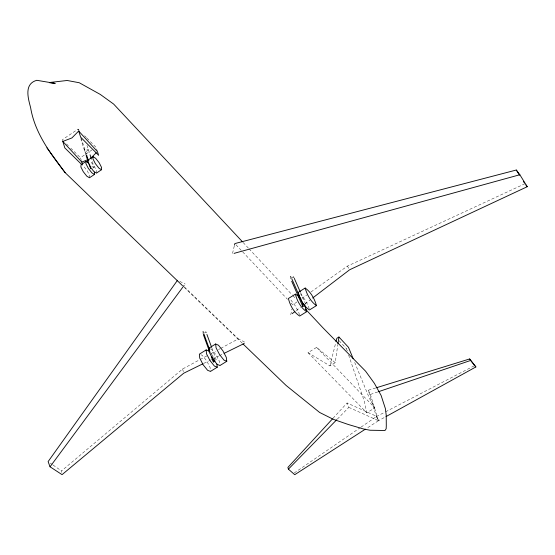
<?xml version="1.0" encoding="UTF-8"?>
<svg xmlns="http://www.w3.org/2000/svg" width="555" height="555" viewBox="0 0 555 555"><rect width="100%" height="100%" fill="white"/><g stroke="black" fill="none" stroke-linecap="round" stroke-linejoin="round"><path stroke-width="0.42" stroke-dasharray="2.77 2.08" d="M290.64 278.832L290.702 276.314L293.657 276.931L294.358 278.513M96.487 173.098L96.612 170.864L94.218 166.146L90.687 161.671L89.383 160.853M89.473 177.773L89.626 175.533L87.246 170.808L83.708 166.347L82.39 165.543M335.213 362.679L316.579 347.409L308.032 352.654L329.954 365.884L335.213 362.679L337.815 344.71M290.737 314.754L291.923 309.01M234.286 245.941L232.448 253.808L234.113 253.351M329.954 365.884L335.803 342.47M333.014 418.297L347.083 402.979L376.692 416.375L378.482 420.718L366.099 428.696M337.343 419.108L348.824 407.37L347.083 402.979M61.716 472.423L61.487 470.931L182.657 368.964L199.432 359.89M296.217 310.571L300.331 307.428M305.125 303.765L310.606 299.582M296.967 301.92L292.762 304.903L290.397 302.406M301.871 298.444L306.776 294.962M310.98 291.979L347.409 266.123L524.884 183.767M294.233 472.978L360.341 427.6M361.055 427.107L376.692 416.375M79.247 130.314L78.054 129.107L62.306 139.77L62.819 141.435M81.349 160.603L80.433 157.703L92.442 149.628M92.713 168.158L94.107 167.221L91.464 159.119M204.545 332.903L206.016 331.98L206.606 333.597M291.847 278.069L293.657 276.931M347.263 351.031L346.438 348.589L348.498 347.333M308.032 352.654L366.786 412.774L374.847 407.953L369.457 398.428L354.721 362.498M375.7 387.966L368.284 390.255L376.373 416.59L378.454 420.759L385.253 417.006M200.195 359.48L207.057 355.769M210.865 353.708L215.437 351.232M218.49 349.581L220.009 348.755M220.772 348.346L238.303 338.862L245.816 342.699M376.373 416.59L384.844 412.198M385.614 411.796L474.123 365.856M203.879 363.31L208.534 361.021M209.311 360.639L211.642 359.487M212.419 359.106L218.635 356.053M219.412 355.672L223.297 353.764M368.284 390.255L370.386 394.445L377.726 391.962M203.081 333.826L202.984 331.439L206.016 331.98M91.804 166.673L94.107 167.221M200.813 354.742L202.263 355.325L206.689 360.826L210.088 367.465L210.484 371.413M210.276 348.831L211.705 349.435L216.11 354.957L219.537 361.596L219.981 365.516M348.824 407.37L378.482 420.718M179.792 281.392L185.141 284.007M50.227 463.064L52.336 464.542M53.037 465.035L61.487 470.931M184.329 286.845L238.303 338.862M184.364 287.476L242.41 343.378M66.538 143.953L68.348 145.743M70.763 148.136L80.433 157.703M84.624 135.76L86.42 137.578M87.017 138.181L95.973 147.255L97.174 150.856M316.579 347.409L374.847 407.953M236.021 244.831L287.441 299.277M243.166 242.528L248.487 248.217M249.084 248.848L292.256 294.996M292.846 295.628L295.801 298.791M339.105 340.714L346.438 348.589M211.455 354.18L213.418 356.636M290.875 299.991L295.17 305.694L298.798 312.326L299.658 316.052M300.602 293.914L304.875 299.644L308.531 306.277L309.44 309.974M347.409 266.123L348.755 268.301M213.8 357.371L215.319 360.32M300.637 292.756L305.527 303.835M290.702 276.314L291.396 277.895M211.927 348.172L216.367 360.32M202.984 331.439L203.574 333.062M210.345 351.703L211.233 354.132M348.644 355.103L364.378 401.473L366.786 412.774M86.968 145.334L90.139 155.06M81.092 137.911L86.33 154.137M78.054 129.107L78.47 130.39M85.914 154.942L81.197 140.325L80.919 137.904M370.386 394.445L378.454 420.759M182.657 368.964L183.684 373.231M88.453 149.871L85.019 152.181L84.658 148.941L88.453 149.871"/><path stroke-width="0.83" d="M305.257 305.014L302.787 306.547L302.877 304.029L291.75 278.686M101.496 169.747L101.607 167.534L99.206 162.809L95.682 158.328L93.08 156.677L88.072 160.041L87.912 162.233L90.319 166.993L93.878 171.502L96.487 173.098L101.496 169.747L98.915 168.144L95.356 163.628L92.942 158.869L93.08 156.677M88.689 163.01L86.067 161.387L81.072 164.738L80.877 166.944L83.278 171.71L86.844 176.206L89.473 177.773L94.475 174.436L94.607 172.203M86.067 161.387L85.893 163.586L88.3 168.345L91.866 172.848L94.475 174.436M337.94 343.857L338.932 337.01L348.498 347.333L353.084 358.509M234.467 245.157L234.834 243.583L516.296 170.024L519.855 174.735L527.25 186.709L349.657 269.758L312.659 298.014M336.011 341.637L336.843 338.293L338.932 337.01M177.503 280.268L48.112 461.594L50.04 466.79L62.063 474.65L183.684 373.231L203.102 363.692M50.04 466.79L184.114 285.402M332.431 418.935L287.892 467.421L288.392 469.148L294.733 474.698L365.37 429.168M288.392 469.148L336.739 419.726M78.678 131.035L80.669 137.203L98.658 155.338L97.409 151.577L78.678 131.035L71.914 137.938L62.819 141.435L64.817 147.907L81.8 164.627M90.819 158.175L96.216 152.778M292.11 313.707L294.851 311.612M209.006 351.121L206.141 349.927L199.37 354.159L199.717 358.058L203.144 364.781L207.619 370.324L210.484 371.413L217.269 367.202L216.922 364.059M215.645 343.989L208.853 348.235L209.249 352.106L212.697 358.828L217.158 364.392L219.981 365.516L226.787 361.291L226.308 357.385L222.867 350.746L218.469 345.21L215.645 343.989L216.075 347.846L219.544 354.562L223.998 360.146L226.787 361.291M300.2 298.833L297.82 295.649L295.378 294.15L288.399 298.514C289.974 305.188 293.803 312.319 299.658 316.052L306.644 311.709L305.75 308.004L304.535 305.791M305.174 288.031L298.167 292.409C299.853 299.069 303.661 306.124 309.44 309.974L316.454 305.618C314.65 298.965 310.883 292.02 305.174 288.031C306.936 294.684 310.724 301.684 316.454 305.618M215.167 361.062L213.37 362.179L213.293 359.806L212.114 356.567M386.009 416.59L475.878 366.945L469.655 358.96L376.526 387.709M224.074 353.382L244.262 343.462M62.819 141.435L81.814 162.053L87.926 159.673M378.538 391.684L470.647 360.452L475.878 366.945M234.113 253.351L519.855 174.735M49.499 82.508L67.162 80.482L79.247 82.737L100.295 94.433L113.65 104.083L242.577 241.897M49.471 82.702L55.202 83.396L36.803 80.302C23.823 83.867 28.111 98.159 30.608 107.58C34.715 132.52 50.033 153.159 65.143 172.66L182.491 285.672M213.293 359.806L214.827 360.063M302.877 304.029L304.376 304.327M217.269 367.202L214.431 366.092L209.97 360.528L206.522 353.812L206.141 349.927M306.644 311.709C300.845 307.893 297.029 300.817 295.378 294.15M243.034 343.975L286.102 385.454L319.645 412.469L333.382 419.344L348.332 424.506L363.352 428.939L370.032 430.236L384.983 430.493L386.162 428.772L386.287 425.914L386.225 415.313L385.392 408.619L381.098 395.431L374.354 383.29L365.579 371.177L323.003 327.866L305.264 308.906M525.828 184.94L527.25 186.709M65.143 172.66L46.911 147.838M469.655 358.96L470.647 360.452M516.296 170.024L519.459 175.089M523.525 181.596L524.426 183.039M294.358 278.513L300.29 291.965M291.68 281.205L302.787 306.547M206.904 334.408L211.635 347.361M203.872 333.867L209.464 349.268M203.373 334.63L209.547 351.648M211.309 356.511L213.071 361.374M90.139 155.06L91.2 158.307M86.594 154.949L88.432 160.631M89.48 163.878L90.534 168.741M86.171 155.754L88.009 161.436M81.814 162.053L82.535 164.315"/></g></svg>
